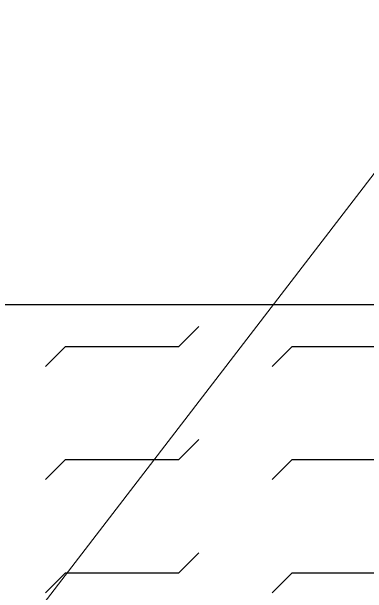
# Model space of a CAD drawing. Header units: inches. Extents: x 50027 to 54188, y -4291 to 1318.
# Drawn here: x 51967.16 to 51971.15, y -94.01 to -87.49 of the extents above; entities that cross this region are included whole.
import ezdxf

# ---------------------------------------------------------------- set-up
doc = ezdxf.new("R2010")
doc.units = ezdxf.units.IN
doc.layers.add('05--TEXT-3', color=3, linetype='Continuous', lineweight=35)
doc.layers.add('water hatch', color=121, linetype='Continuous')
doc.styles.add('TIME NEW', font='times.ttf')
doc.dimstyles.new('3-8 LEADER', dxfattribs={"dimscale": 0.4, "dimtxt": 8, "dimasz": 4, "dimexe": 6, "dimexo": 6, "dimgap": 0, "dimtad": 0, "dimdec": 0, "dimzin": 12, "dimdsep": 46, "dimlunit": 4, "dimtxsty": 'TIME NEW', "dimblk": 'DIM AERO', "dimcen": 0, "dimdle": 20, "dimclrd": 1, "dimclre": 9, "dimclrt": 2, "dimadec": 0, "dimazin": 0, "dimtfac": 1, "dimtdec": 0, "dimtofl": 0, "dimtmove": 1, "dimatfit": 3, "dimldrblk": 'DIM AERO', "dimfxl": 1, "dimtvp": 0.75, "dimtolj": 1, "dimtzin": 12, "dimlwd": 18, "dimlwe": 18, "dimarcsym": 1})

# ---------------------------------------------------------------- blocks, each defined once
blk = doc.blocks.new('DIM AERO')
at = {"color": 2}
blk.add_line((0, 0), (-1.4142, 0), dxfattribs=at)
at = {"color": 2, "const_width": 0.01}
blk.add_lwpolyline([(-1, -1), (0, 0), (-1, 1)], dxfattribs=at)

msp = doc.modelspace()

# ---------------------------------------------------------------- hatches: boundary and pattern name
at = {"layer": 'water hatch'}
h = msp.add_hatch(dxfattribs=at)
h.set_pattern_fill('FLEX', color=150, scale=0.2)
h.set_pattern_definition([(0, (-2543.1744, 4794.4451), (0, 1.27), [1.27, -1.27]), (45, (-2541.9044, 4794.4451), (0, 1.269999998), [0.3175, -1.161051226, 0.3175, -1.796051226])])
h.paths.add_polyline_path([(51999.55147, -90.77439), (51999.55147, -112.36017), (51997.13725, -114.77439), (51925.96568, -114.77439), (51923.55147, -112.36017), (51923.55147, -90.77439)])

# ---------------------------------------------------------------- linework, layer by layer
at = {"layer": 'water hatch', "color": 250}
msp.add_lwpolyline([(51999.55147, -90.77439), (51999.55147, -112.36017), (51997.13725, -114.77439), (51925.96568, -114.77439), (51923.55147, -112.36017), (51923.55147, -90.77439)], close=True, dxfattribs=at)

# ---------------------------------------------------------------- leaders
at = {"layer": '05--TEXT-3'}
msp.add_leader([(51960.47042, -103.2942), (51986.34668, -69.63975), (52105.32945, -69.63975)], dimstyle='3-8 LEADER', override={"dimgap": 0, "dimtad": 0}, dxfattribs=at)

doc.saveas('drawing.dxf')
